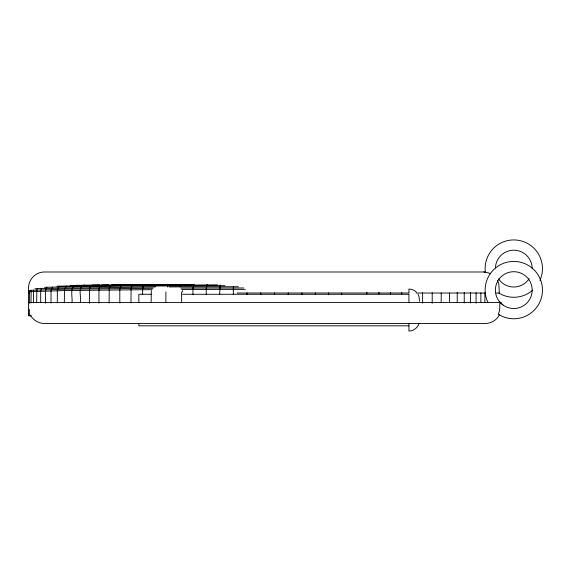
<?xml version="1.0" encoding="UTF-8"?>
<svg xmlns="http://www.w3.org/2000/svg" width="571" height="571" viewBox="0 0 571 571"><rect width="100%" height="100%" fill="white"/><g stroke="black" fill="none" stroke-linecap="round" stroke-linejoin="round"><path stroke-width="0.86" d="M28.55 315.542L29.364 315.385L29.371 309.368M29.378 303.344L29.542 290.375L64.473 289.204L153.049 288.276M238.492 286.728L233.382 286.735L233.303 294.607M31.169 290.218L30.991 302.965M33.603 290.068L33.432 302.816M28.55 292.045L28.728 290.689M151.329 290.61L151.151 302.48M220.149 284.85L219.685 294.629M169.102 286.928L180.129 286.878L181.235 284.465L185.439 284.394M167.403 286.935L168.695 284.522L176.596 284.379M164.148 284.444L156.468 284.586L155.012 287.006L41.355 288.498L40.684 291.124L40.684 302.516M41.355 288.498L37.343 288.648L36.837 289.918L36.665 302.666M419.1 323.25C417.872 327.733 413.597 331.023 408.943 331.052L408.943 325.962M499.375 314.821C496.87 320.095 491.167 323.393 485.386 323.507L44.317 323.507C38.764 323.414 33.518 320.381 30.663 315.62M207.123 284.372L206.252 288.048L206.21 294.665M225.024 285.664L120.738 286.171L52.418 287.127L51.033 290.839L51.033 303.101M52.418 287.127L46.908 287.27L46.13 288.355L45.48 290.982L45.48 303.244M217.48 284.858L66.543 286.028L64.473 289.204L64.323 302.823M66.543 286.028L59.62 286.157L57.935 288.07L57.321 290.696L57.321 302.958M157.924 284.415L144.613 284.658C141.801 286.849 142.864 291.053 142.629 294.079M192.927 294.707L192.977 288.091L194.061 284.415L133.164 284.743L131.851 286.078L131.087 288.426L130.987 302.923M156.468 284.586L111.652 284.929L110.11 286.271L109.225 288.612L109.111 303.115M108.726 284.843L101.659 285.036L99.44 287.456L98.947 290.075L98.947 303.215M77.599 285.3C68.67 284.829 72.86 297.912 72.01 302.694M29.364 291.738L64.323 290.56L152.107 289.64M29.364 315.385L30.991 315.235M34.924 288.762L37.343 288.648M85.122 285.207L83.395 285.257C77.442 288.612 81.696 297.37 80.368 302.573M44.524 287.341L46.908 287.27M99.747 284.929L75.179 285.379M56.957 286.221L59.62 286.157M70.133 285.464L74.337 285.393M144.613 284.658L92.231 285.143L90.496 286.485L89.49 288.833L89.354 303.329M118.375 284.708L121.873 284.672M180.129 286.878L233.382 286.735M180.814 288.134L243.581 287.984M181.621 289.49L245.302 289.34M482.88 271.996L44.317 271.996C35.88 271.939 28.5 279.326 28.55 287.763L28.55 315.699L30.991 316.013M490.396 273.795C490.625 272.767 479.005 271.582 485.371 271.996L485.136 269.405A28.671 28.671 0 0 1 519.439 240.491A28.671 28.671 0 0 1 539.916 280.411M28.55 293.023L29.392 293.023M237.108 293.023L409.093 293.023M416.131 293.023L485.386 293.023M496.085 293.023L499.339 293.023L498.79 283.68L497.491 280.639M151.329 294.272L138.853 294.272L138.853 302.159M182.527 294.272L408.943 294.272L408.943 302.159M28.55 302.48L499.775 302.48L499.775 307.74L499.225 311.816L498.233 314.15L500.867 315.692A28.671 28.671 0 0 0 541.915 295.671A28.671 28.671 0 0 0 511.595 261.518A28.671 28.671 0 0 0 486.849 299.911L487.977 302.48M499.932 302.48L499.297 301.431L502.566 304.678M500.225 302.48L501.152 302.48L501.152 303.444M133.164 284.743L122.165 284.829L120.738 286.171L119.803 289.875L119.803 303.015M498.811 293.023L502.316 294.872A28.671 28.671 0 0 0 532.679 290.175M416.38 292.116L414.203 290.446L411.662 289.397L408.943 289.033L408.943 292.53M418.051 294.301L419.1 296.834L419.457 301.302M182.506 290.61L182.684 291.967M484.893 293.03L484.893 302.666M480.875 292.88L480.875 302.516M476.078 292.73L476.078 303.244M470.525 292.588L470.525 303.101M464.237 292.452L464.237 302.958M457.235 292.316L457.235 302.823M449.548 293.059L449.548 302.694M441.19 292.937L441.19 302.573M432.204 292.816L432.204 303.329M422.611 292.709L422.611 303.215M408.943 323.7L408.943 325.813L138.853 325.813L138.853 323.7M401.756 292.502L401.756 294.251M390.571 292.409L390.571 294.165M378.93 292.331L378.93 294.079M366.868 292.252L366.868 294.001M341.679 293.002L341.679 294.757M328.632 292.952L328.632 294.707M315.349 292.909L315.349 294.665M301.873 292.88L301.873 294.629M288.255 292.859L288.255 294.607M274.544 292.844L274.544 294.593M260.776 292.837L260.776 294.586M247.015 292.844L247.015 294.593M181.628 291.967L181.628 302.48M165.861 291.967L165.861 302.48M529.189 278.677A18.4 18.4 0 0 1 498.54 278.891M495.407 267.956A18.4 18.4 0 0 1 514.05 250.205A18.4 18.4 0 0 1 532.186 268.477M503.187 305.142A18.4 18.4 0 0 0 532.115 291.774A18.4 18.4 0 0 0 506.077 273.402A18.4 18.4 0 0 0 503.187 305.142"/></g></svg>
